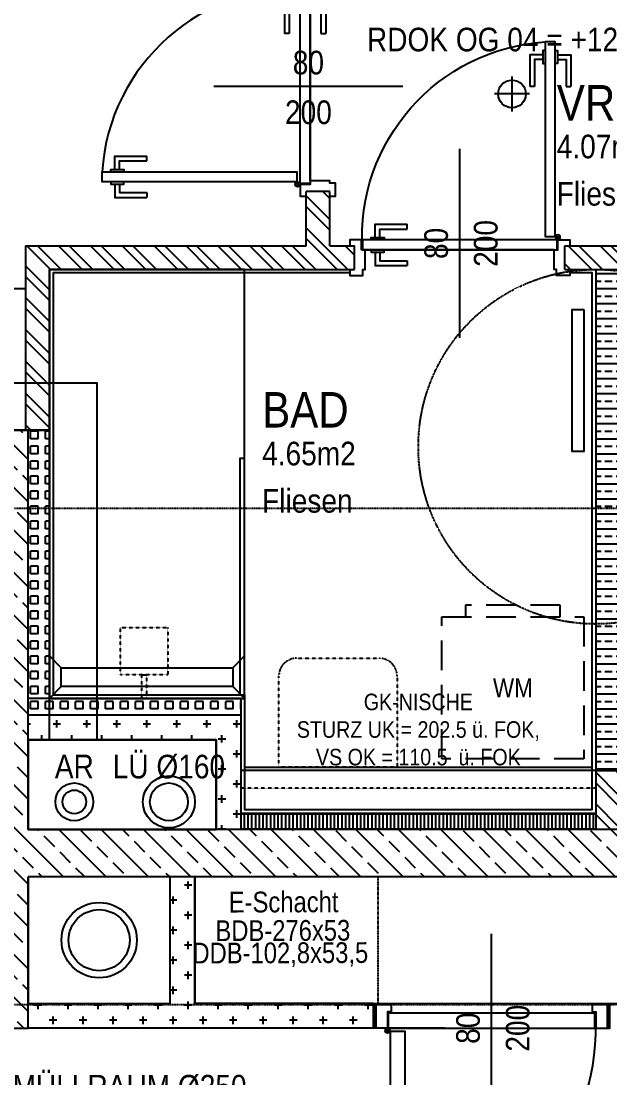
# Model space of a CAD drawing. Header units: millimetres. Extents: x -89828 to -25315, y -35442 to 69272.
# Drawn here: x -39845 to -37355, y 6519 to 10990 of the extents above; entities that cross this region are included whole.
import ezdxf
from ezdxf.enums import TextEntityAlignment as Align

# ---------------------------------------------------------------- set-up
doc = ezdxf.new("R2010")
doc.units = ezdxf.units.MM
for name, pattern in [('HIDDEN', [0.375, 0.25, -0.125]), ('HIDDEN2', [0.1875, 0.125, -0.0625]), ('STRICHPUNKT', [1, 0.5, -0.25, 0, -0.25])]:
    doc.linetypes.add(name, pattern=pattern)
for name, color, linetype in [('00_HLP---------M0', 6, 'Continuous'), ('00_HLP-G00-L04-M0', 6, 'Continuous'), ('01-SYM-G00-L04-M0', 8, 'Continuous'), ('01-TXT---------M0', 1, 'Continuous'), ('01-TXT---------PP', 1, 'Continuous'), ('01-TXT-G00-L04-M0', 1, 'Continuous'), ('02-ANS-G00-L04-M0', 8, 'Continuous'), ('02-AXO-G00-L04-M0', 8, 'STRICHPUNKT'), ('02-DIM-G00-L04-ACHSEN', 8, 'Continuous'), ('02-FIL-G00-L04-ORANGE', 40, 'Continuous'), ('02-FIL-G00-L04-STB', 8, 'Continuous'), ('02-FLI-G00-L04-M0', 141, 'Continuous'), ('02-HID-G00-L04-M0', 8, 'HIDDEN2'), ('02-TWA-G00-L04-M0', 4, 'Continuous'), ('02-ZWA---------M0', 2, 'Continuous'), ('02-ZWA-G00-L04-M0', 2, 'Continuous'), ('03-ANS-G00-L04-M0', 8, 'Continuous'), ('03-HID-G00-L04-M0', 8, 'HIDDEN2'), ('03-SYM-G00-L04-M0', 8, 'Continuous'), ('05-STO---------M0', 1, 'Continuous'), ('05-STO--------M0', 1, 'Continuous'), ('05-SYM---------M0', 8, 'Continuous'), ('05-SYM--------M0', 8, 'Continuous'), ('05-SYM-G00-L04-M0', 8, 'Continuous'), ('05-TXT--------M0', 8, 'Continuous'), ('05-TXT-G00-L04-M0', 8, 'Continuous'), ('05_HLP---------M0', 6, 'Continuous'), ('07-BAR-G00-L04-M0', 8, 'HIDDEN2'), ('07-SAN-G00-L04-M0', 8, 'Continuous'), ('07-SYM-G00-L04-M0', 8, 'STRICHPUNKT')]:
    doc.layers.add(name, color=color, linetype=linetype)
doc.layers.add('E_Bauangaben', color=242, linetype='Continuous', true_color=0xcb1042)
doc.styles.add('0.EG (1)$0$ERSTELLTER_STIL_2', font='ARIALN.TTF')
doc.styles.add('ARIAL', font='arial.ttf', dxfattribs={"width": 0.85})
doc.dimstyles.new('pp chromy&schneider', dxfattribs={"dimscale": 0.005, "dimtxt": 25, "dimasz": 10, "dimexe": 0, "dimexo": 0, "dimgap": 5, "dimtad": 1, "dimdec": 1, "dimlfac": 100, "dimrnd": 0.1, "dimzin": 9, "dimdsep": 46, "dimtxsty": 'ARIAL', "dimblk": 'c&s kote', "dimcen": 0, "dimse1": 1, "dimse2": 1, "dimclrd": 8, "dimclrt": 8, "dimadec": 0, "dimazin": 0, "dimtfac": 0.75, "dimtdec": 1, "dimtix": 1, "dimtmove": 2, "dimatfit": 0, "dimldrblk": 'NONE', "dimfxl": 1, "dimtolj": 1, "dimlwd": -1, "dimarcsym": 0})
pattern_1 = [(90, (-114957.16, -39290.578), (-31.75, 8e-13), [31.75, -31.75]), (180, (-114957.16, -39290.578), (-8e-13, -31.75), [31.75, -31.75])]
pattern_2 = [(135, (-114957.16, -39290.58), (-67.35192, -67.35192), []), (135, (-114957.16, -39245.68), (-67.35192, -67.35192), [])]

# ---------------------------------------------------------------- blocks, each defined once
blk = doc.blocks.new('05-TXT')
at = {"layer": '05-TXT--------M0'}
blk.add_line((-0.4, 0), (0.4, 0), dxfattribs=at)
at = {"layer": '05-TXT--------M0', "color": 8, "style": 'ARIAL', "width": 0.85}
blk.add_attdef('BREITE', text='', height=0.1, dxfattribs=at).set_placement((0, 0.05), align=Align.CENTER)
blk.add_attdef('HÖHE', text='', height=0.1, rotation=360, dxfattribs=at).set_placement((0, -0.06), align=Align.TOP_CENTER)
blk = doc.blocks.new('TÜR-80_10er-WAND')
at = {"layer": '00_HLP---------M0'}
for points in [[(-0.3575, 0.027), (-0.3575, 0.083), (-0.2225, 0.083)], [(-0.3375, 0.027), (-0.3375, 0.063), (-0.2225, 0.063)], [(-0.2225, 0.063), (-0.2225, 0.083)], [(0.4, 0.017), (-0.4, 0.017)], [(-0.375, 0.017), (-0.375, 0.027), (-0.32, 0.027), (-0.32, 0.017)], [(-0.375, -0.025), (-0.375, -0.035), (-0.32, -0.035), (-0.32, -0.025)], [(-0.3575, -0.035), (-0.3575, -0.091), (-0.2225, -0.091)], [(-0.3375, -0.035), (-0.3375, -0.071), (-0.2225, -0.071)], [(-0.2225, -0.071), (-0.2225, -0.091)]]:
    blk.add_lwpolyline(points, dxfattribs=at)
blk.add_lwpolyline([(0.4115, -0.025), (-0.4115, -0.025), (-0.4115, -0.025), (-0.4115, 0.017), (0.4115, 0.017)], close=True, dxfattribs=at)
at = {"layer": '02-ZWA---------M0'}
for points in [[(-0.445, 0.1), (-0.445, 0)], [(0.445, 0.1), (0.445, 0)]]:
    blk.add_lwpolyline(points, dxfattribs=at)
at = {"layer": '05-STO--------M0'}
for points in [[(-0.465, 0.1), (-0.465, 0.125), (-0.41, 0.125), (-0.41, 0.1), (-0.4, 0.1), (-0.4, 0.017), (-0.415, 0.017), (-0.415, -0.025), (-0.465, -0.025), (-0.465, 0)], [(0.465, 0.1), (0.465, 0.125), (0.41, 0.125), (0.41, 0.1), (0.4, 0.1), (0.4, 0.017), (0.415, 0.017), (0.415, -0.025), (0.465, -0.025), (0.465, 0)]]:
    blk.add_lwpolyline(points, dxfattribs=at)
at = {"layer": '05-SYM---------M0'}
for points in [[(0.352, -0.8085), (0.296, -0.8085), (0.296, -0.6735)], [(0.316, -0.6735), (0.296, -0.6735)], [(0.352, -0.7885), (0.316, -0.7885), (0.316, -0.6735)], [(0.414, -0.8085), (0.47, -0.8085), (0.47, -0.6735)], [(0.414, -0.7885), (0.45, -0.7885), (0.45, -0.6735)], [(0.45, -0.6735), (0.47, -0.6735)], [(0.362, -0.826), (0.352, -0.826), (0.352, -0.771), (0.362, -0.771)], [(0.404, -0.826), (0.414, -0.826), (0.414, -0.771), (0.404, -0.771)]]:
    blk.add_lwpolyline(points, dxfattribs=at)
at = {"layer": '05-SYM--------M0'}
blk.add_lwpolyline([(0.404, -0.0395), (0.404, -0.8625), (0.404, -0.8625), (0.362, -0.8625), (0.362, -0.0395)], close=True, dxfattribs=at)
for points in [[(0.41, -0.036), (0.42, -0.036)], [(0.415, -0.031), (0.415, -0.041)]]:
    blk.add_lwpolyline(points, dxfattribs=at)
blk.add_circle((0.415, -0.036), 0.01, dxfattribs=at)
blk.add_arc((0.415, -0.036), 0.8282, 176.3309, 266.3309, dxfattribs=at)
blk = doc.blocks.new('01-SQM')
at = {"layer": '01-TXT---------M0', "color": 1, "style": 'ARIAL', "width": 0.85}
blk.add_attdef('ROOM', (0, 0), '', height=0.15, dxfattribs=at)
blk.add_attdef('AREA', text='', height=0.1, dxfattribs=at).set_placement((0, -0.06), align=Align.TOP_LEFT)
at = {"layer": '01-TXT---------PP', "color": 1, "style": 'ARIAL', "width": 0.85}
blk.add_attdef('NR', text='', height=0.15, dxfattribs=at).set_placement((-0.1173, 0), align=Align.RIGHT)
blk.add_attdef('FLOOR', text='', height=0.1, dxfattribs=at).set_placement((0, -0.26), align=Align.TOP_LEFT)
blk = doc.blocks.new('03-rar')
blk.add_circle((0, 0), 0.05)
at = {"layer": '01-TXT---------M0', "color": 8, "style": 'ARIAL', "width": 0.85}
blk.add_attdef('RR', text='', height=0.1, dxfattribs=at).set_placement((0, 0.1), align=Align.CENTER)
blk = doc.blocks.new('07-WM')
at = {"linetype": 'HIDDEN', "ltscale": 0.5}
blk.add_lwpolyline([(0.05, -0.05), (0.05, -0.65), (0.65, -0.65), (0.65, -0.05)], close=True, dxfattribs=at)
blk.add_lwpolyline([(0.65, -0.15), (0.7, -0.15), (0.7, -0.55), (0.65, -0.55)], dxfattribs=at)
blk = doc.blocks.new('c&s kote')
at = {"color": 8}
for p, q in [((0, -2), (0, 2)), ((0, 2), (0, -2)), ((-2, 0), (2, 0)), ((2, 0), (-2, 0))]:
    blk.add_line(p, q, dxfattribs=at)
blk.add_circle((0, 0), 0.5, dxfattribs=at)
blk = doc.blocks.new('*D357')
at = {"layer": '02-DIM-G00-L04-ACHSEN', "color": 8, "transparency": 16777216}
blk.add_arc((-28844.5, 20569.4), 378.3, 0.0076, 89.9924, dxfattribs=at)
at = {"layer": 'Defpoints', "color": 0, "transparency": 16777216}
for p in [(-28844.5, 23033.1), (-28517, 20758.5), (-60133.8, 20569.4), (-26444.5, 20569.4), (-28844.5, -11894.3)]:
    blk.add_point(p, dxfattribs=at)
at = {"layer": '02-DIM-G00-L04-ACHSEN', "color": 8, "transparency": 16777216, "xscale": 0.05, "yscale": 0.05, "zscale": 0.05}
for p, rotation in [((-28844.5, 20947.7), 179.9962131424511), ((-28466.3, 20569.4), 270.0037868588788)]:
    blk.add_blockref('c&s kote', p, dxfattribs=dict(at, rotation=rotation))
at = {"layer": '02-DIM-G00-L04-ACHSEN', "color": 8, "transparency": 16777216, "insert": (-28577, 20836.9), "char_height": 0.125, "attachment_point": 5, "rotation": 315, "style": 'ARIAL'}
blk.add_mtext('\\A1;90.00°', dxfattribs=at)
blk = doc.blocks.new('_None')
blk = doc.blocks.new('*D394')
at = {"layer": '02-DIM-G00-L04-ACHSEN', "color": 8, "transparency": 16777216}
blk.add_arc((-57014.5, -8823.9), 946.5, 179.3155, 269.997, dxfattribs=at)
at = {"layer": 'Defpoints', "color": 0, "transparency": 16777216}
for p in [(-57014.5, 23033.1), (-60057.2, -8787.4), (-26444.5, -9190.8), (-57838, -9290.6), (-57014.5, -11894.3)]:
    blk.add_point(p, dxfattribs=at)
at = {"layer": '02-DIM-G00-L04-ACHSEN', "color": 8, "transparency": 16777216, "xscale": 0.05, "yscale": 0.05, "zscale": 0.05}
for p, rotation in [((-57961, -8812.6), 89.31399696882043), ((-57014.5, -9770.4), 359.9984866771429)]:
    blk.add_blockref('c&s kote', p, dxfattribs=dict(at, rotation=rotation))
at = {"layer": '02-DIM-G00-L04-ACHSEN', "color": 8, "transparency": 16777216, "insert": (-57687.8, -9489.1), "char_height": 0.125, "attachment_point": 5, "rotation": 314.6562, "style": 'ARIAL'}
blk.add_mtext('\\A1;90.69°', dxfattribs=at)
blk = doc.blocks.new('*D395')
at = {"layer": '02-DIM-G00-L04-ACHSEN', "color": 8, "transparency": 16777216}
blk.add_arc((-28844.5, -9162), 916.3, 270.0031, 359.3094, dxfattribs=at)
at = {"layer": 'Defpoints', "color": 0, "transparency": 16777216}
for p in [(-28844.5, 23033.1), (-60057.2, -8787.4), (-26444.5, -9190.8), (-28389.6, -9957.3), (-28844.5, -11894.3)]:
    blk.add_point(p, dxfattribs=at)
at = {"layer": '02-DIM-G00-L04-ACHSEN', "color": 8, "transparency": 16777216, "xscale": 0.05, "yscale": 0.05, "zscale": 0.05}
for p, rotation in [((-27928.3, -9173), 89.31092035926187), ((-28844.5, -10078.2), 180.001563286988)]:
    blk.add_blockref('c&s kote', p, dxfattribs=dict(at, rotation=rotation))
at = {"layer": '02-DIM-G00-L04-ACHSEN', "color": 8, "transparency": 16777216, "insert": (-28200.6, -9813.7), "char_height": 0.125, "attachment_point": 5, "rotation": 44.6562, "style": 'ARIAL'}
blk.add_mtext('\\A1;89.31°', dxfattribs=at)
blk = doc.blocks.new('TÜR-BLOCKZARGE-SCHACHT_100')
at = {"layer": '05-STO---------M0'}
for points in [[(-0.44, 0), (-0.49, 0), (-0.49, -0.1), (-0.425, -0.1), (-0.425, -0.1), (-0.425, -0.1), (-0.425, -0.069), (-0.44, -0.069), (-0.44, 0)], [(0.44, 0), (0.49, 0), (0.49, -0.1), (0.425, -0.1), (0.425, -0.1), (0.425, -0.1), (0.425, -0.069), (0.44, -0.069), (0.44, 0)]]:
    blk.add_lwpolyline(points, dxfattribs=at)
at = {"layer": '05-SYM---------M0'}
for points in [[(0.3656, 0.0134), (0.3656, 0.0134), (0.3656, 0.0134), (0.3656, 0.0134), (0.4296, 0.0134), (0.4296, 0.0134), (0.4296, 0.0134), (0.4296, 0.8874), (0.4296, 0.8874), (0.4296, 0.8874), (0.3656, 0.8874), (0.3656, 0.8874), (0.3656, 0.8874), (0.3656, 0.0134)], [(0.445, 0.0104), (0.435, 0.0104)], [(0.44, 0.0154), (0.44, 0.0054)]]:
    blk.add_lwpolyline(points, dxfattribs=at)
for points in [[(-0.49, 0), (-0.5, 0), (-0.5, -0.1), (-0.49, -0.1)], [(0.49, 0), (0.5, 0), (0.5, -0.1), (0.49, -0.1)]]:
    blk.add_lwpolyline(points, close=True, dxfattribs=at)
blk.add_circle((0.44, 0.0104), 0.01, dxfattribs=at)
blk.add_arc((0.44, 0.0104), 0.8802, 94.8491, 184.8491, dxfattribs=at)
at = {"layer": '05_HLP---------M0'}
blk.add_lwpolyline([(0.437, -0.064), (0.437, -0.064), (0.437, -0.064), (0.437, -0.064), (0.437, 0), (0.437, 0), (0.437, 0), (-0.437, 0), (-0.437, 0), (-0.437, 0), (-0.437, -0.064), (-0.437, -0.064), (-0.437, -0.064), (0.437, -0.064)], dxfattribs=at)
blk = doc.blocks.new('01-HK2')
for p, q in [((0, -0.098), (0, 0.098)), ((0.098, 0), (-0.098, 0))]:
    blk.add_line(p, q)
blk.add_circle((0, 0), 0.0773)
at = {"layer": '01-TXT---------M0', "color": 8, "style": 'ARIAL', "width": 0.85}
blk.add_attdef('HEIGHT', text='', height=0.1, rotation=360, dxfattribs=at).set_placement((0, 0.132), align=Align.BOTTOM_CENTER)

msp = doc.modelspace()

# ---------------------------------------------------------------- hatches: boundary and pattern name
at = {"layer": '02-FIL-G00-L04-ORANGE', "true_color": 0x636466}
h = msp.add_hatch(dxfattribs=at)
h.set_pattern_fill('ANSI32', color=251, scale=10, angle=197.0465413, style=0)
h.set_pattern_definition(pattern_2)
h.paths.add_polyline_path([(-38434.5294, 10039.4223), (-38539.5294, 10039.4223), (-38539.5294, 10269.4223), (-38639.5294, 10269.4223), (-38639.5294, 10039.4223), (-39824.5294, 10039.4223), (-39824.5294, 9259.4223), (-39814.5294, 9259.4223), (-39724.5294, 9259.4223), (-39724.5294, 9939.4223), (-38434.5294, 9939.4223)])
h = msp.add_hatch(dxfattribs=at)
h.set_pattern_fill('ANSI32', color=251, scale=10, angle=197.0465413, style=0)
h.set_pattern_definition(pattern_2)
h.paths.add_polyline_path([(-37234.5294, 10039.4223), (-37544.5294, 10039.4223), (-37544.5294, 9939.4223), (-37234.5294, 9939.4223)])
h = msp.add_hatch(dxfattribs=at)
h.set_pattern_fill('BRASS', color=251, scale=10, angle=107.0465413, style=0)
h.set_pattern_definition([(360, (-114957.16, -39290.58), (2e-12, 63.5), []), (360, (-114957.16, -39258.83), (2e-12, 63.5), [31.75, -15.875])])
h.paths.add_polyline_path([(-37314.5294, 9939.4223), (-37414.5294, 9939.4223), (-37414.5294, 7819.4223), (-37314.5294, 7819.4223)])
h = msp.add_hatch(dxfattribs=at)
h.set_pattern_fill('SQUARE', color=251, scale=10, angle=197.0465413, style=0)
h.set_pattern_definition(pattern_1)
h.paths.add_polyline_path([(-39724.5294, 9229.4222), (-39724.5294, 9259.4223), (-39814.5294, 9259.4223), (-39814.5294, 8129.4223), (-39724.5294, 8129.4223)])
h = msp.add_hatch(dxfattribs=at)
h.set_pattern_fill('SQUARE', color=251, scale=10, angle=197.0465413, style=0)
h.set_pattern_definition(pattern_1)
h.paths.add_polyline_path([(-38914.5294, 8129.4223), (-39814.5294, 8129.4223), (-39814.5294, 8059.4223), (-38914.5294, 8059.4223)])
h = msp.add_hatch(dxfattribs=at)
h.set_pattern_fill('CROSS', color=251, scale=10, angle=107.0465413, style=0)
h.set_pattern_definition([(360, (-114957.16, -39290.58), (63.5, 63.5), [31.75, -95.25]), (90, (-114941.286, -39306.45), (-63.5, 63.5), [31.75, -95.25])])
h.paths.add_polyline_path([(-38914.5294, 8059.4223), (-39814.5294, 8059.4223), (-39814.5294, 7954.4223), (-39019.5294, 7954.4223), (-39019.5294, 7569.4223), (-38914.5294, 7569.4223)])
h = msp.add_hatch(dxfattribs=at)
h.set_pattern_fill('ANSI32', color=251, scale=10, angle=197.0465413, style=0)
h.set_pattern_definition(pattern_2)
h.paths.add_polyline_path([(-37314.5294, 7819.4223), (-37414.5294, 7819.4223), (-37414.5294, 7569.4223), (-37314.5294, 7569.4223)])
h = msp.add_hatch(dxfattribs=at)
h.set_pattern_fill('GRATE', color=251, scale=20, angle=197.0465413, style=0)
h.set_pattern_definition([(90, (-114957.161, -39290.578), (-15.875, 4e-13), []), (180, (-114957.16, -39290.58), (-2e-12, -63.5), [])])
h.paths.add_polyline_path([(-37414.5294, 7639.4223), (-38914.5294, 7639.4223), (-38914.5294, 7569.4223), (-37414.5294, 7569.4223)])
h = msp.add_hatch(dxfattribs=at)
h.set_pattern_fill('CROSS', color=251, scale=10, angle=197.0465413, style=0)
h.set_pattern_definition([(90, (-114957.16, -39290.58), (-63.5, 63.5), [31.75, -95.25]), (180, (-114941.286, -39274.7), (-63.5, -63.5), [31.75, -95.25])])
h.paths.add_polyline_path([(-38354.5294, 6829.4223), (-38354.5294, 6834.4223), (-39109.5294, 6834.4223), (-39109.5294, 7369.4223), (-39214.5294, 7369.4223), (-39214.5294, 6834.4223), (-39814.5294, 6834.4223), (-39814.5294, 6729.4223), (-38354.5294, 6729.4223)])
at = {"layer": '02-FIL-G00-L04-STB', "true_color": 0x636466}
h = msp.add_hatch(dxfattribs=at)
h.set_pattern_fill('ANSI33', color=251, scale=20, angle=197.0465413, style=0)
h.set_pattern_definition([(135, (-114957.16, -39290.58), (-89.80256, -89.80256), []), (135, (-114957.16, -39200.78), (-89.80256, -89.80256), [63.5, -31.75])])
h.paths.add_polyline_path([(-35994.5294, 10159.4223), (-36194.5294, 10159.4223), (-36194.5294, 7569.4223), (-39814.5294, 7569.4223), (-39814.5294, 7949.4223), (-39814.5294, 9259.4223), (-41524.5294, 9259.4223), (-41894.5294, 9259.4223), (-41894.5294, 9959.4223), (-42018.5294, 9959.4223), (-42018.5294, 9959.4222), (-42094.5294, 9959.4222), (-42094.5294, 9059.4223), (-40014.5294, 9059.4223), (-40014.5294, 6729.4223), (-39814.5294, 6729.4223), (-39814.5294, 7369.4223), (-39214.5294, 7369.4223), (-39109.5294, 7369.4223), (-39109.5294, 7369.4223), (-38334.5294, 7369.4222), (-38334.5294, 7369.4223), (-36494.5294, 7369.4223), (-36494.5294, 7369.4223), (-36194.5294, 7369.4223), (-36194.5294, 6834.4223), (-36194.5294, 6729.4223), (-35994.5294, 6729.4223)])

# ---------------------------------------------------------------- linework, layer by layer
at = {"layer": '00_HLP-G00-L04-M0', "color": 251, "true_color": 0x636466}
for centre, radius in [((-39219.5294, 7686.8867), 110), ((-39619.5294, 7686.8867), 80)]:
    msp.add_circle(centre, radius, dxfattribs=at)
at = {"layer": '02-ANS-G00-L04-M0', "color": 251, "true_color": 0x636466}
for points in [[(-37414.5294, 7819.4223), (-38914.5294, 7819.4223)], [(-38354.5294, 6834.4222), (-37354.5294, 6834.4222)], [(-38052.0294, 6729.4223), (-38852.0294, 6729.4223)]]:
    msp.add_lwpolyline(points, dxfattribs=at)
at = {"layer": '02-AXO-G00-L04-M0', "color": 251, "true_color": 0x636466}
for points in [[(-60057.1609, 8929.4223), (-26444.5294, 8929.4223)], [(-60057.1609, 6829.4223), (-26444.5294, 6829.4223)]]:
    msp.add_lwpolyline(points, dxfattribs=at)
at = {"layer": '02-FLI-G00-L04-M0', "color": 251, "true_color": 0x636466}
for points in [[(-38454.5294, 9924.4223), (-39709.5294, 9924.4223), (-39709.5294, 8139.4223), (-38899.5294, 8139.4223), (-38899.5294, 7654.4223), (-37429.5294, 7654.4223), (-37429.5294, 9924.4223), (-37524.5294, 9924.4223)], [(-38899.5294, 7834.4223), (-37429.5294, 7834.4223)]]:
    msp.add_lwpolyline(points, dxfattribs=at)
at = {"layer": '02-HID-G00-L04-M0', "color": 251, "ltscale": 0.5, "true_color": 0x636466}
msp.add_lwpolyline([(-37414.5294, 7744.4223), (-38914.5294, 7744.4223)], dxfattribs=at)
at = {"layer": '02-TWA-G00-L04-M0', "color": 251, "true_color": 0x636466}
for p, q in [((-36194.5294, 7569.4223), (-39814.5294, 7569.4223)), ((-36194.5294, 7369.4223), (-39814.5294, 7369.4223))]:
    msp.add_line(p, q, dxfattribs=at)
for points in [[(-41894.5294, 9259.4223), (-39814.5294, 9259.4223)], [(-39814.5294, 7569.4223), (-39814.5294, 9259.4223)], [(-39814.5294, 6729.4223), (-39814.5294, 7369.4223)], [(-40014.5294, 6729.4223), (-39814.5294, 6729.4223)]]:
    msp.add_lwpolyline(points, dxfattribs=at)
at = {"layer": '02-ZWA-G00-L04-M0', "color": 251, "true_color": 0x636466}
for p, q in [((-39724.5294, 8124.4223), (-39724.5294, 9939.4223)), ((-39724.5294, 9939.4223), (-38434.5294, 9939.4223)), ((-37544.5294, 9939.4223), (-37234.5294, 9939.4223)), ((-37414.5294, 9939.4223), (-37414.5294, 7569.4223)), ((-38914.5294, 8054.4223), (-39814.5294, 8054.4223)), ((-38914.5294, 7569.4223), (-38914.5294, 8054.4223)), ((-39814.5294, 7949.4223), (-39019.5294, 7949.4223)), ((-39019.5294, 7949.4223), (-39019.5294, 7569.4223)), ((-37414.5294, 7819.4223), (-36194.5294, 7819.4223)), ((-38354.5294, 6729.4222), (-39814.5294, 6729.4223))]:
    msp.add_line(p, q, dxfattribs=at)
for points in [[(-38639.5294, 10039.4223), (-38639.5294, 10269.4223)], [(-38539.5294, 10039.4223), (-38539.5294, 10269.4223)], [(-39824.5294, 9259.4223), (-39824.5294, 10039.4223), (-38639.5294, 10039.4223)], [(-38539.5294, 10039.4223), (-38434.5294, 10039.4223)], [(-37544.5294, 10039.4223), (-37234.5294, 10039.4223)], [(-39814.5294, 9259.4223), (-39724.5294, 9259.4223)], [(-38914.5294, 8054.4223), (-38914.5294, 8124.4223), (-39814.5294, 8124.4223)], [(-38914.5294, 7639.4223), (-37414.5294, 7639.4223)], [(-39814.5294, 6834.4223), (-39214.5294, 6834.4223), (-39214.5294, 7369.4223)], [(-38354.5294, 6834.4222), (-39109.5294, 6834.4223), (-39109.5294, 7369.4223)], [(-38354.5294, 6834.4222), (-38354.5294, 6729.4222)]]:
    msp.add_lwpolyline(points, dxfattribs=at)
at = {"layer": '03-ANS-G00-L04-M0', "color": 251, "true_color": 0x636466}
msp.add_lwpolyline([(-39724.5294, 7949.4223), (-39724.5294, 9259.4223), (-41524.5294, 9259.4223), (-41524.5294, 9459.4223), (-39524.5294, 9459.4223), (-39524.5294, 7949.4223), (-39724.5294, 7949.4223)], dxfattribs=at)
for points in [[(-39814.5294, 7949.4223), (-39814.5294, 7569.4223), (-39019.5294, 7569.4223), (-39019.5294, 7949.4223)], [(-39814.5294, 7369.4223), (-39814.5294, 6834.4223), (-39214.5294, 6834.4223), (-39214.5294, 7369.4223)], [(-39109.5294, 7369.4223), (-39109.5294, 6834.4223), (-36599.5294, 6834.4223), (-36599.5294, 7369.4223)]]:
    msp.add_lwpolyline(points, close=True, dxfattribs=at)
at = {"layer": '03-HID-G00-L04-M0', "color": 251, "true_color": 0x636466}
msp.add_lwpolyline([(-39109.5294, 7369.4223), (-39109.5294, 6834.4222), (-38334.5294, 6834.4222), (-38334.5294, 7369.4222)], close=True, dxfattribs=at)
at = {"layer": '03-SYM-G00-L04-M0', "color": 251, "true_color": 0x636466}
msp.add_circle((-39514.5294, 7101.9223), 159.1649, dxfattribs=at)
at = {"layer": '07-BAR-G00-L04-M0', "color": 251, "true_color": 0x636466}
msp.add_circle((-37414.5114, 9189.4223), 750, dxfattribs=at)
at = {"layer": '07-SAN-G00-L04-M0', "color": 251, "true_color": 0x636466}
for points in [[(-38899.5294, 8124.4223), (-38899.5294, 9939.4223), (-39724.5294, 9939.4223), (-39724.5294, 8124.4223)], [(-37464.5294, 9769.4223), (-37464.5294, 9169.4223), (-37514.5294, 9169.4223), (-37514.5294, 9769.4223)], [(-38949.5294, 8254.4223), (-38949.5294, 8174.4223), (-39674.5294, 8174.4223), (-39674.5294, 8254.4223), (-38949.5294, 8254.4223)]]:
    msp.add_lwpolyline(points, close=True, dxfattribs=at)
for points in [[(-42094.5294, 9859.4223), (-39824.5294, 9859.4223), (-39824.5294, 9859.4223)], [(-38899.5294, 8124.4223), (-38899.5294, 9139.4223), (-38919.5294, 9139.4223), (-38919.5294, 8139.4223)], [(-39674.5294, 8254.4223), (-39724.5294, 8304.4223)], [(-38899.5294, 8304.4223), (-38949.5294, 8254.4223)], [(-39674.5294, 8174.4223), (-39724.5294, 8124.4223)], [(-38899.5294, 8124.4223), (-38949.5294, 8174.4223)]]:
    msp.add_lwpolyline(points, dxfattribs=at)
at = {"layer": '07-SAN-G00-L04-M0', "color": 251, "linetype": 'HIDDEN2', "ltscale": 0.5, "true_color": 0x636466}
for points in [[(-39224.5294, 8224.4223), (-39424.5294, 8224.4223), (-39424.5294, 8424.4223), (-39224.5294, 8424.4223)], [(-39334.5294, 8124.4223), (-39334.5294, 8224.4223), (-39314.5294, 8224.4223), (-39314.5294, 8124.4223)]]:
    msp.add_lwpolyline(points, close=True, dxfattribs=at)
at = {"layer": '07-SAN-G00-L04-M0', "color": 251, "linetype": 'HIDDEN2', "ltscale": 0.8, "true_color": 0x636466}
msp.add_lwpolyline([(-38754.5294, 7834.4223), (-38754.5294, 8219.4223, -0.414213563), (-38679.5294, 8294.4223), (-38329.5294, 8294.4223, -0.414213563), (-38254.5294, 8219.4223), (-38254.5294, 7834.4223)], format="xyb", close=True, dxfattribs=at)

# ---------------------------------------------------------------- block references
at = {"layer": '01-SYM-G00-L04-M0', "color": 251, "true_color": 0x636466}
ref = msp.add_blockref('01-HK2', (-37768.2386, 10681.9592), dxfattribs=dict(at, xscale=757.5757580343633, yscale=757.5757580735275, zscale=757.5757580681659, rotation=1.76075916e-08))
ref.add_attrib('HEIGHT', 'RDOK OG 04 = +12.50', dxfattribs={"layer": '01-TXT---------M0', "color": 8, "height": 100, "rotation": 0, "style": 'ARIAL', "width": 0.85}).set_placement((-37768.2386, 10831.9592), align=Align.BOTTOM_CENTER)
at = {"layer": '01-TXT-G00-L04-M0', "color": 251, "true_color": 0x636466, "xscale": 999.9999999999995, "yscale": 999.9999999999995, "zscale": 999.9999999999995}
for p, rotation, values in [((-37579.1573, 10569.4223), 359.9999999908271, {'ROOM': 'VR', 'AREA': '4.07m2', 'FLOOR': 'Fliesen'}), ((-38825.2696, 9270.5413), 359.9999999924947, {'ROOM': 'BAD', 'AREA': '4.65m2', 'FLOOR': 'Fliesen'})]:
    msp.add_blockref('01-SQM', p, dxfattribs=dict(at, rotation=rotation)).add_auto_attribs(values)
at = {"layer": '03-SYM-G00-L04-M0', "color": 251, "true_color": 0x636466, "xscale": 999.9999999999995, "yscale": 999.9999999999995, "zscale": 999.9999999999995, "rotation": 359.9999999999984}
msp.add_blockref('03-rar', (-39619.5294, 7686.8867), dxfattribs=at).add_auto_attribs({'RR': 'AR'})
at = {"layer": '03-SYM-G00-L04-M0', "color": 251, "true_color": 0x636466}
ref = msp.add_blockref('03-rar', (-39219.5294, 7686.8867), dxfattribs=dict(at, xscale=1600.000000325962, yscale=1600.000000313616, zscale=1600.000000298865, rotation=359.9999999999984))
ref.add_attrib('RR', 'LÜ %%C160', dxfattribs={"layer": '01-TXT---------M0', "color": 8, "height": 100, "rotation": 0, "style": 'ARIAL', "width": 0.85}).set_placement((-39219.5294, 7786.2154), align=Align.CENTER)
ref = msp.add_blockref('03-rar', (-39514.5294, 7101.9223), dxfattribs=dict(at, xscale=2583.298193407245, yscale=2583.29819342301, zscale=2583.298193412376, rotation=359.9999999999984))
ref.add_attrib('RR', 'LÜ - MÜLLRAUM %%c250', dxfattribs={"layer": '01-TXT---------M0', "color": 8, "height": 100, "rotation": 0, "style": 'ARIAL', "width": 0.85}).set_placement((-39514.5294, 6431.9223), align=Align.CENTER)
at = {"layer": '05-SYM-G00-L04-M0', "color": 251, "true_color": 0x636466, "yscale": 999.9999999999995, "zscale": 999.9999999999995}
for name, p, xscale, rotation in [('TÜR-80_10er-WAND', (-38639.5294, 10714.4223), 999.9999999999995, 269.9999997798849), ('TÜR-80_10er-WAND', (-37989.5294, 10039.4223), -999.9999999999995, 180.000000220112), ('TÜR-BLOCKZARGE-SCHACHT_100', (-37854.5294, 6729.4223), 999.9999999999995, 179.9999999991647)]:
    msp.add_blockref(name, p, dxfattribs=dict(at, xscale=xscale, rotation=rotation))
at = {"layer": '05-TXT-G00-L04-M0', "color": 251, "true_color": 0x636466, "xscale": 999.9999999999995, "yscale": 999.9999999999995, "zscale": 999.9999999999995}
for p, rotation in [((-38629.5294, 10714.4223), 2.33438833e-08), ((-37989.5294, 10049.4223), 89.99999999666346), ((-37854.5294, 6729.4223), 90.0000000133387)]:
    msp.add_blockref('05-TXT', p, dxfattribs=dict(at, rotation=rotation)).add_auto_attribs({'BREITE': '80', 'HÖHE': '200'})
at = {"layer": '07-SAN-G00-L04-M0', "color": 251, "true_color": 0x636466, "xscale": -999.9999999999995, "yscale": 999.9999999999995, "zscale": 999.9999999999995, "rotation": 270.0000000033335}
msp.add_blockref('07-WM', (-37414.5294, 7819.4223), dxfattribs=at)

# ---------------------------------------------------------------- texts
at = {"layer": '07-SYM-G00-L04-M0', "color": 251, "linetype": 'Continuous', "true_color": 0x636466, "insert": (-37764.5294, 8169.4223), "char_height": 80, "width": 505.386808, "attachment_point": 5, "rotation": 0, "style": 'ARIAL'}
msp.add_mtext('WM', dxfattribs=at)
at = {"layer": '07-SYM-G00-L04-M0', "color": 251, "linetype": 'Continuous', "true_color": 0x636466, "insert": (-38164.5294, 8144.8115), "char_height": 70, "width": 1470, "attachment_point": 2, "style": 'ARIAL'}
msp.add_mtext('GK-NISCHE \\PSTURZ UK = 202.5 ü. FOK, \\PVS OK = 110.5  ü. FOK', dxfattribs=at)
at = {"layer": 'E_Bauangaben', "lineweight": 0, "char_height": 87.794655, "attachment_point": 8, "rotation": 0.1963151, "style": '0.EG (1)$0$ERSTELLTER_STIL_2'}
for s, insert in [('\\A1;E-Schacht', (-38734.2312, 7218.4102)), ('\\A1;BDB-276x53', (-38737.4225, 7097.664)), ('\\A1;DDB-102,8x53,5', (-38748.0406, 6988.1433))]:
    msp.add_mtext(s, dxfattribs=dict(at, insert=insert))

# ---------------------------------------------------------------- dimensions: what is measured, and where the dimension line sits
at = {"layer": '02-DIM-G00-L04-ACHSEN', "color": 251, "true_color": 0x636466}
for base, line1, line2, picture, middle in [((-28516.9517, 20758.5481), ((-60133.7932, 20569.421), (-26444.5294, 20569.421)), ((-28844.5294, 23033.1204), (-28844.5294, -11894.3214)), '*D357', (-28577.0005, 20836.9499)), ((-57838.0019, -9290.6073), ((-57014.5294, 23033.1204), (-57014.5294, -11894.3214)), ((-60057.1609, -8787.4067), (-26444.5294, -9190.7583)), '*D394', (-57687.7624, -9489.121)), ((-28389.5714, -9957.2984), ((-28844.5294, 23033.1204), (-28844.5294, -11894.3214)), ((-60057.1609, -8787.4067), (-26444.5294, -9190.7583)), '*D395', (-28200.5893, -9813.6721))]:
    dim = msp.add_angular_dim_2l(base=base, line1=line1, line2=line2, dimstyle='pp chromy&schneider', override={"dimzin": 8, "dimadec": 2}, dxfattribs=at)
    dim.commit()
    dim.dimension.update_dxf_attribs({"geometry": picture, "text_midpoint": middle})

doc.saveas('drawing.dxf')
